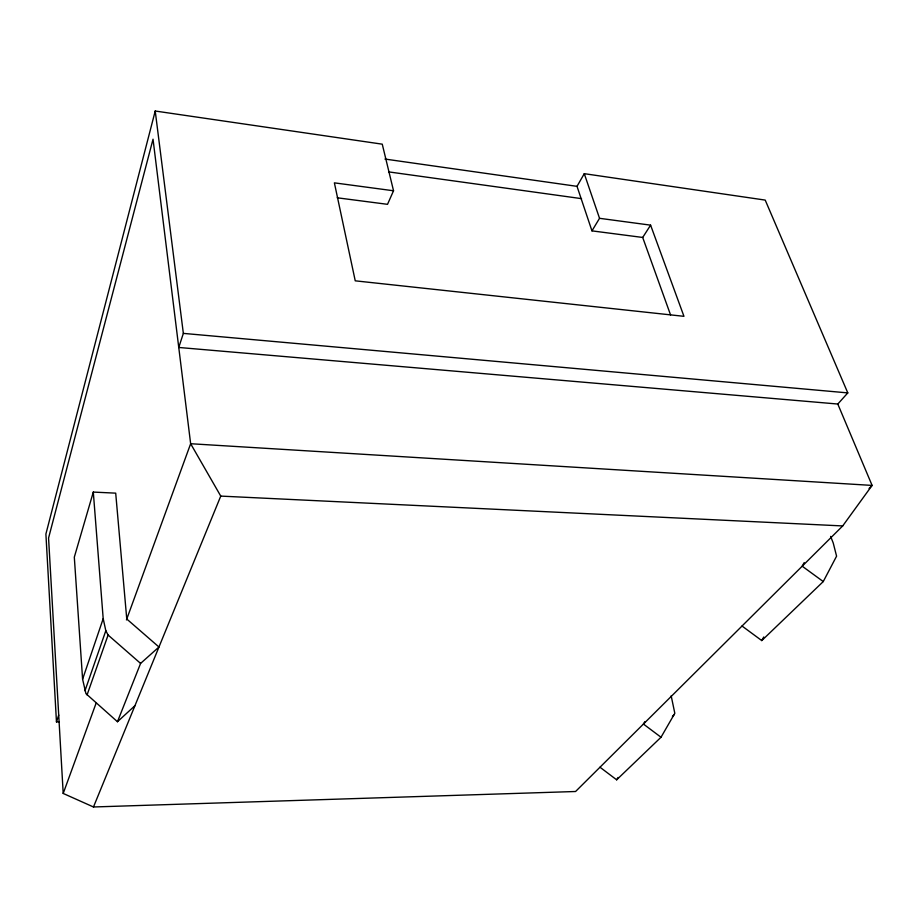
<?xml version="1.0" encoding="UTF-8"?>
<svg xmlns="http://www.w3.org/2000/svg" width="918" height="918" viewBox="0 0 918 918"><rect width="100%" height="100%" fill="white"/><g stroke="black" fill="none" stroke-linecap="round" stroke-linejoin="round"><path stroke-width="1.38" d="M337.227 197.795L387.522 204.324L393.535 190.772L382.255 144.172L155.222 111.021L45.9 534.046L56.468 721.892L59.337 721.858M117.458 721.732L140.592 663.416L158.963 647.018L126.764 619.019L115.702 493.15L93.303 492.082L74.312 557.169L82.597 679.24L85.948 693.641L117.458 721.732L134.935 705.712M56.468 721.892L58.706 715.042M155.222 111.021L183.348 333.383L178.758 347.463L837.801 404.035L847.796 392.904L765.21 200.09L584.273 173.674L577.02 186.343L591.961 230.866L642.692 237.452L670.565 314.954M82.597 679.24L103.195 618.663L93.303 492.082M84.972 690.795L105.822 630.712L103.195 618.663M87.072 694.915L108.094 635.026L105.822 630.712M837.721 403.863L872.1 485.415L842.701 525.934L575.575 791.5L93.475 806.979L63.204 793.45L96.046 703.337M126.432 619.937L190.646 443.727L153.031 139.203L48.562 538.04L63.204 793.45M599.993 767.23L616.655 779.818L661.017 737.246L674.822 713.309L671.173 695.833M93.475 806.979L220.756 496.099L190.646 443.727L872.1 485.415L869.071 488.468M742.031 626.03L761.768 640.58L823.262 581.564L836.585 556.17L833.234 543.008L830.629 536.399M804.202 562.608L802.206 566.199L823.262 581.564M761.768 640.58L763.753 637M616.655 779.818L618.066 777.466M591.961 230.866L599.534 218.312L584.273 173.674M644.861 721.663L643.426 724.05L661.017 737.246M642.692 237.452L650.598 225.151L599.534 218.312M672.401 716.338L674.42 714.376M220.756 496.099L842.701 525.934M183.348 333.383L847.796 392.904M393.535 190.772L334.381 182.854L355.243 280.828L683.956 316.32L650.598 225.151M388.566 171.873L581.542 198.644M384.952 159.055L577.02 186.343M108.094 635.026L140.592 663.416"/></g></svg>
